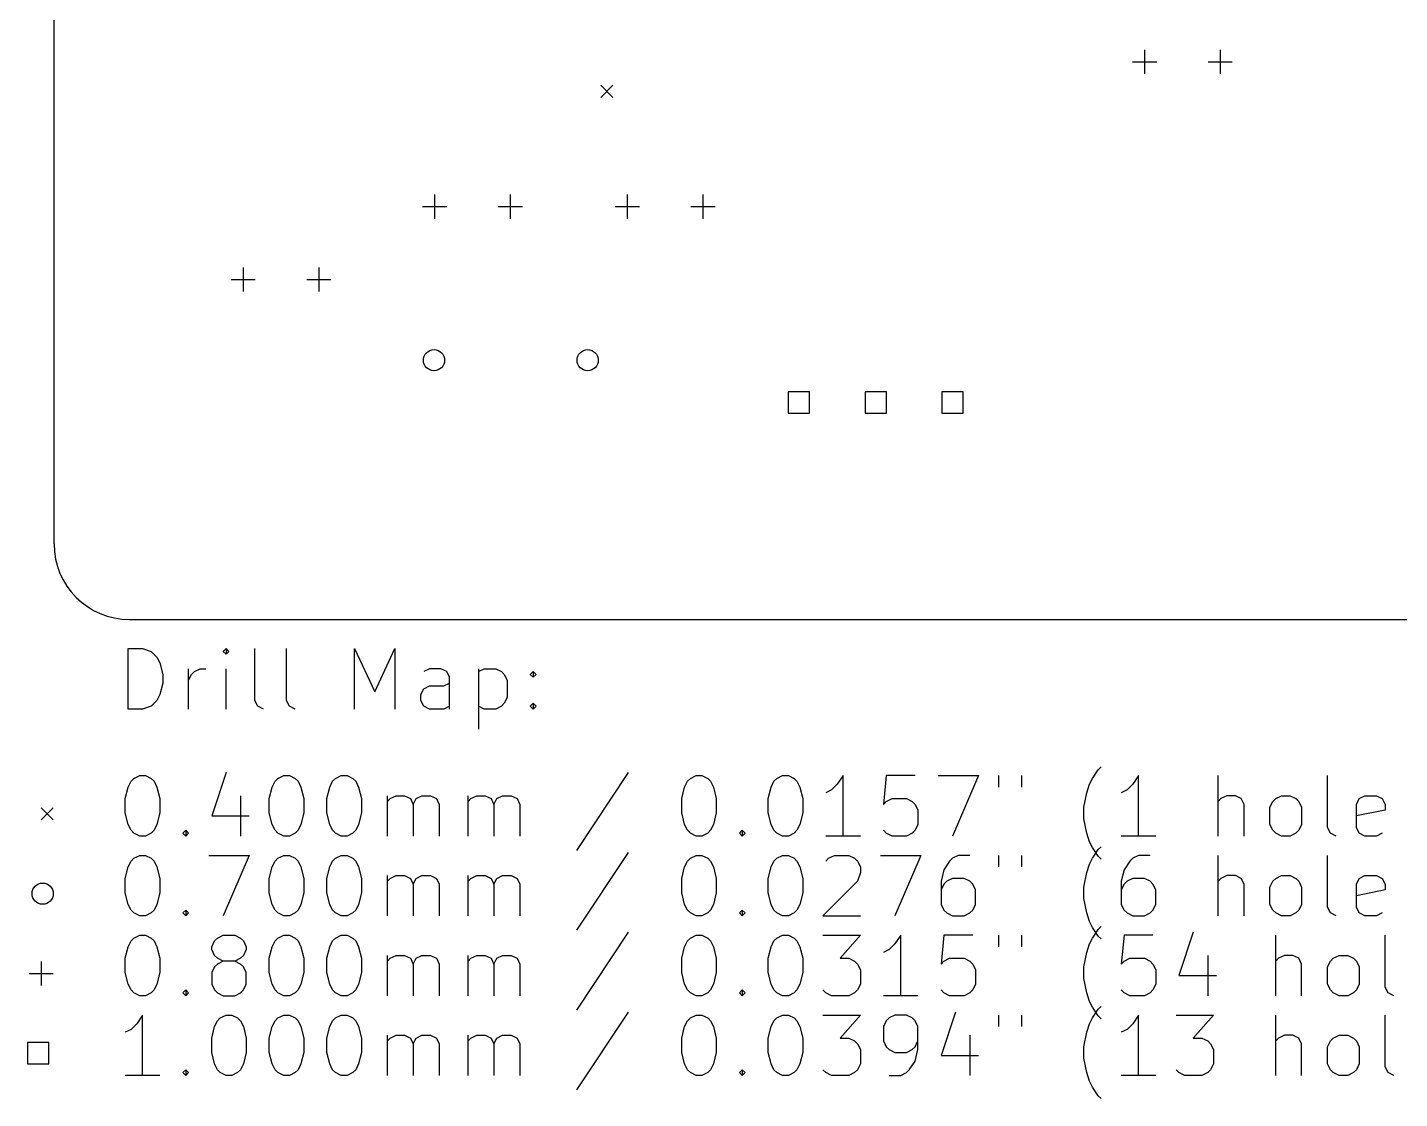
# Model space of a CAD drawing. Extents: x 3.2 to 6.79, y -7.59 to -4.8.
# Drawn here: x 3.196 to 4.982, y -7.586 to -6.192 of the extents above; entities that cross this region are included whole.
import ezdxf

# ---------------------------------------------------------------- set-up
doc = ezdxf.new("R2010")
doc.units = 0
doc.header["$MEASUREMENT"] = 0
doc.layers.add('BLACK', color=7, linetype='CONTINUOUS')

msp = doc.modelspace()

# ---------------------------------------------------------------- linework, layer by layer
at = {"layer": 'BLACK', "linetype": 'CONTINUOUS'}
for p, q in [((3.23031, -6.86417), (3.23031, -4.89567)), ((4.65, -6.22087), (4.65, -6.25236)), ((4.74843, -6.22087), (4.74843, -6.25236)), ((4.63425, -6.23661), (4.66575, -6.23661)), ((4.73268, -6.23661), (4.76417, -6.23661)), ((3.94213, -6.26713), (3.95787, -6.28287)), ((3.95787, -6.26713), (3.94213, -6.28287)), ((3.72579, -6.40925), (3.72579, -6.44075)), ((3.82421, -6.40925), (3.82421, -6.44075)), ((3.97657, -6.40925), (3.97657, -6.44075)), ((4.075, -6.40925), (4.075, -6.44075)), ((3.71004, -6.425), (3.74154, -6.425)), ((3.80846, -6.425), (3.83996, -6.425)), ((3.96083, -6.425), (3.99232, -6.425)), ((4.05925, -6.425), (4.09075, -6.425)), ((3.47657, -6.50425), (3.47657, -6.53575)), ((3.575, -6.50425), (3.575, -6.53575)), ((3.46083, -6.52), (3.49232, -6.52)), ((3.55925, -6.52), (3.59075, -6.52)), ((4.21392, -6.66608), (4.18608, -6.66608)), ((4.18608, -6.66608), (4.18608, -6.69392)), ((4.21392, -6.69392), (4.21392, -6.66608)), ((4.31392, -6.66608), (4.28608, -6.66608)), ((4.28608, -6.66608), (4.28608, -6.69392)), ((4.31392, -6.69392), (4.31392, -6.66608)), ((4.41392, -6.66608), (4.38608, -6.66608)), ((4.38608, -6.66608), (4.38608, -6.69392)), ((4.41392, -6.69392), (4.41392, -6.66608)), ((4.18608, -6.69392), (4.21392, -6.69392)), ((4.28608, -6.69392), (4.31392, -6.69392)), ((4.38608, -6.69392), (4.41392, -6.69392)), ((3.32874, -6.9626), (6.69291, -6.9626)), ((3.32682, -7.07912), (3.32682, -7.00038)), ((3.32682, -7.00038), (3.34557, -7.00038)), ((3.34557, -7.00038), (3.35681, -7.00413)), ((3.4543, -7.00038), (3.45055, -7.00413)), ((3.45805, -7.00413), (3.4543, -7.00038)), ((3.4543, -7.00038), (3.4543, -7.00788)), ((3.4918, -7.06788), (3.4918, -7.00038)), ((3.53304, -7.06788), (3.53304, -7.00038)), ((3.62153, -7.07912), (3.62153, -7.00038)), ((3.62153, -7.00038), (3.64778, -7.05663)), ((3.64778, -7.05663), (3.67403, -7.00038)), ((3.67403, -7.00038), (3.67403, -7.07912)), ((3.35681, -7.00413), (3.36431, -7.01163)), ((3.36431, -7.01163), (3.36806, -7.01913)), ((3.36806, -7.01913), (3.37181, -7.03413)), ((3.45055, -7.00413), (3.4543, -7.00788)), ((3.4543, -7.00788), (3.45805, -7.00413)), ((3.37181, -7.03413), (3.37181, -7.04538)), ((3.40556, -7.07912), (3.40556, -7.02663)), ((3.40556, -7.04163), (3.40931, -7.03413)), ((3.40931, -7.03413), (3.41306, -7.03038)), ((3.41306, -7.03038), (3.42056, -7.02663)), ((3.42056, -7.02663), (3.42806, -7.02663)), ((3.4543, -7.07912), (3.4543, -7.02663)), ((3.71902, -7.02663), (3.71152, -7.03038)), ((3.73402, -7.02663), (3.71902, -7.02663)), ((3.74152, -7.03038), (3.73402, -7.02663)), ((3.74527, -7.03788), (3.74152, -7.03038)), ((3.78276, -7.02663), (3.78276, -7.10537)), ((3.78276, -7.03038), (3.79026, -7.02663)), ((3.79026, -7.02663), (3.80526, -7.02663)), ((3.80526, -7.02663), (3.81276, -7.03038)), ((3.81276, -7.03038), (3.81651, -7.03413)), ((3.81651, -7.03413), (3.82026, -7.04163)), ((3.85025, -7.03413), (3.854, -7.03038)), ((3.854, -7.03788), (3.85025, -7.03413)), ((3.854, -7.03038), (3.85775, -7.03413)), ((3.854, -7.03038), (3.854, -7.03788)), ((3.85775, -7.03413), (3.854, -7.03788)), ((3.37181, -7.04538), (3.36806, -7.06038)), ((3.70777, -7.06038), (3.71152, -7.05288)), ((3.71152, -7.05288), (3.71902, -7.04913)), ((3.71902, -7.04913), (3.73777, -7.04913)), ((3.73777, -7.04913), (3.74527, -7.04538)), ((3.74527, -7.07912), (3.74527, -7.03788)), ((3.82026, -7.04163), (3.82026, -7.06413)), ((3.36431, -7.06788), (3.35681, -7.07537)), ((3.36806, -7.06038), (3.36431, -7.06788)), ((3.49555, -7.07537), (3.4918, -7.06788)), ((3.53679, -7.07537), (3.53304, -7.06788)), ((3.70777, -7.06788), (3.70777, -7.06038)), ((3.71152, -7.07537), (3.70777, -7.06788)), ((3.81651, -7.07163), (3.81276, -7.07537)), ((3.82026, -7.06413), (3.81651, -7.07163)), ((3.85025, -7.07537), (3.854, -7.07163)), ((3.854, -7.07163), (3.85775, -7.07537)), ((3.854, -7.07163), (3.854, -7.07912)), ((3.34557, -7.07912), (3.32682, -7.07912)), ((3.35681, -7.07537), (3.34557, -7.07912)), ((3.50305, -7.07912), (3.49555, -7.07537)), ((3.54429, -7.07912), (3.53679, -7.07537)), ((3.71902, -7.07912), (3.71152, -7.07537)), ((3.73777, -7.07912), (3.71902, -7.07912)), ((3.74527, -7.07537), (3.73777, -7.07912)), ((3.79026, -7.07912), (3.78276, -7.07537)), ((3.80526, -7.07912), (3.79026, -7.07912)), ((3.81276, -7.07537), (3.80526, -7.07912)), ((3.854, -7.07912), (3.85025, -7.07537)), ((3.85775, -7.07537), (3.854, -7.07912)), ((3.4543, -7.16199), (3.43555, -7.21823)), ((3.97774, -7.16199), (3.91025, -7.26323)), ((4.58216, -7.16949), (4.58966, -7.15824)), ((4.58966, -7.15824), (4.59341, -7.15449)), ((3.32682, -7.18074), (3.33057, -7.17324)), ((3.33057, -7.17324), (3.33432, -7.16949)), ((3.33432, -7.16949), (3.34182, -7.16574)), ((3.34182, -7.16574), (3.34932, -7.16574)), ((3.34932, -7.16574), (3.35681, -7.16949)), ((3.35681, -7.16949), (3.36056, -7.17324)), ((3.36056, -7.17324), (3.36431, -7.18074)), ((3.5143, -7.18074), (3.51804, -7.17324)), ((3.51804, -7.17324), (3.52179, -7.16949)), ((3.52179, -7.16949), (3.52929, -7.16574)), ((3.52929, -7.16574), (3.53679, -7.16574)), ((3.53679, -7.16574), (3.54429, -7.16949)), ((3.54429, -7.16949), (3.54804, -7.17324)), ((3.54804, -7.17324), (3.55179, -7.18074)), ((3.58929, -7.18074), (3.59304, -7.17324)), ((3.59304, -7.17324), (3.59678, -7.16949)), ((3.59678, -7.16949), (3.60428, -7.16574)), ((3.60428, -7.16574), (3.61178, -7.16574)), ((3.61178, -7.16574), (3.61928, -7.16949)), ((3.61928, -7.16949), (3.62303, -7.17324)), ((3.62303, -7.17324), (3.62678, -7.18074)), ((4.05123, -7.18074), (4.05498, -7.17324)), ((4.05498, -7.17324), (4.05873, -7.16949)), ((4.05873, -7.16949), (4.06623, -7.16574)), ((4.06623, -7.16574), (4.07373, -7.16574)), ((4.07373, -7.16574), (4.08122, -7.16949)), ((4.08122, -7.16949), (4.08497, -7.17324)), ((4.08497, -7.17324), (4.08872, -7.18074)), ((4.16371, -7.18074), (4.16746, -7.17324)), ((4.16746, -7.17324), (4.17121, -7.16949)), ((4.17121, -7.16949), (4.17871, -7.16574)), ((4.17871, -7.16574), (4.18621, -7.16574)), ((4.18621, -7.16574), (4.19371, -7.16949)), ((4.19371, -7.16949), (4.19746, -7.17324)), ((4.19746, -7.17324), (4.20121, -7.18074)), ((4.24995, -7.17699), (4.24245, -7.18449)), ((4.25745, -7.16574), (4.24995, -7.17699)), ((4.25745, -7.24448), (4.25745, -7.16574)), ((4.3137, -7.16574), (4.30995, -7.20323)), ((4.35119, -7.16574), (4.3137, -7.16574)), ((4.38119, -7.16574), (4.43368, -7.16574)), ((4.43368, -7.16574), (4.39993, -7.24448)), ((4.45993, -7.16574), (4.45993, -7.18074)), ((4.48992, -7.16574), (4.48992, -7.18074)), ((4.57466, -7.18824), (4.57841, -7.17699)), ((4.57841, -7.17699), (4.58216, -7.16949)), ((4.63466, -7.17699), (4.62716, -7.18449)), ((4.64215, -7.16574), (4.63466, -7.17699)), ((4.64215, -7.24448), (4.64215, -7.16574)), ((4.74564, -7.24448), (4.74564, -7.16574)), ((4.88812, -7.23323), (4.88812, -7.16574)), ((3.32307, -7.19573), (3.32682, -7.18074)), ((3.32307, -7.21448), (3.32307, -7.19573)), ((3.36431, -7.18074), (3.36806, -7.19573)), ((3.36806, -7.19573), (3.36806, -7.21448)), ((3.47305, -7.19199), (3.47305, -7.24448)), ((3.51055, -7.19573), (3.5143, -7.18074)), ((3.51055, -7.21448), (3.51055, -7.19573)), ((3.55179, -7.18074), (3.55554, -7.19573)), ((3.55554, -7.19573), (3.55554, -7.21448)), ((3.58554, -7.19573), (3.58929, -7.18074)), ((3.58554, -7.21448), (3.58554, -7.19573)), ((3.62678, -7.18074), (3.63053, -7.19573)), ((3.63053, -7.19573), (3.63053, -7.21448)), ((3.66428, -7.24448), (3.66428, -7.19199)), ((3.66428, -7.19948), (3.66803, -7.19573)), ((3.66803, -7.19573), (3.67552, -7.19199)), ((3.67552, -7.19199), (3.68677, -7.19199)), ((3.68677, -7.19199), (3.69427, -7.19573)), ((3.69427, -7.19573), (3.69802, -7.20323)), ((3.69802, -7.20323), (3.70177, -7.19573)), ((3.70177, -7.19573), (3.70927, -7.19199)), ((3.70927, -7.19199), (3.72052, -7.19199)), ((3.72052, -7.19199), (3.72802, -7.19573)), ((3.72802, -7.19573), (3.73177, -7.20323)), ((3.76926, -7.24448), (3.76926, -7.19199)), ((3.76926, -7.19948), (3.77301, -7.19573)), ((3.77301, -7.19573), (3.78051, -7.19199)), ((3.78051, -7.19199), (3.79176, -7.19199)), ((3.79176, -7.19199), (3.79926, -7.19573)), ((3.79926, -7.19573), (3.80301, -7.20323)), ((3.80301, -7.20323), (3.80676, -7.19573)), ((3.80676, -7.19573), (3.81426, -7.19199)), ((3.81426, -7.19199), (3.82551, -7.19199)), ((3.82551, -7.19199), (3.83301, -7.19573)), ((3.83301, -7.19573), (3.83675, -7.20323)), ((4.04748, -7.19573), (4.05123, -7.18074)), ((4.04748, -7.21448), (4.04748, -7.19573)), ((4.08872, -7.18074), (4.09247, -7.19573)), ((4.09247, -7.19573), (4.09247, -7.21448)), ((4.15996, -7.19573), (4.16371, -7.18074)), ((4.15996, -7.21448), (4.15996, -7.19573)), ((4.20121, -7.18074), (4.20496, -7.19573)), ((4.20496, -7.19573), (4.20496, -7.21448)), ((4.24245, -7.18449), (4.23496, -7.18824)), ((4.3137, -7.19948), (4.32119, -7.19573)), ((4.32119, -7.19573), (4.33994, -7.19573)), ((4.33994, -7.19573), (4.34744, -7.19948)), ((4.57091, -7.20698), (4.57466, -7.18824)), ((4.62716, -7.18449), (4.61966, -7.18824)), ((4.74939, -7.19573), (4.74564, -7.19948)), ((4.75689, -7.19199), (4.74939, -7.19573)), ((4.76814, -7.19199), (4.75689, -7.19199)), ((4.77564, -7.19573), (4.76814, -7.19199)), ((4.77939, -7.20323), (4.77564, -7.19573)), ((4.81688, -7.19948), (4.82063, -7.19573)), ((4.82063, -7.19573), (4.82813, -7.19199)), ((4.82813, -7.19199), (4.83938, -7.19199)), ((4.83938, -7.19199), (4.84688, -7.19573)), ((4.84688, -7.19573), (4.85063, -7.19948)), ((4.92562, -7.20323), (4.92937, -7.19573)), ((4.92937, -7.19573), (4.93687, -7.19199)), ((4.93687, -7.19199), (4.95187, -7.19199)), ((4.95187, -7.19199), (4.95936, -7.19573)), ((4.95936, -7.19573), (4.96311, -7.20323)), ((3.21358, -7.20768), (3.22933, -7.22343)), ((3.22933, -7.20768), (3.21358, -7.22343)), ((3.32682, -7.22948), (3.32307, -7.21448)), ((3.36806, -7.21448), (3.36431, -7.22948)), ((3.5143, -7.22948), (3.51055, -7.21448)), ((3.55554, -7.21448), (3.55179, -7.22948)), ((3.58929, -7.22948), (3.58554, -7.21448)), ((3.63053, -7.21448), (3.62678, -7.22948)), ((3.69802, -7.20323), (3.69802, -7.24448)), ((3.73177, -7.20323), (3.73177, -7.24448)), ((3.80301, -7.20323), (3.80301, -7.24448)), ((3.83675, -7.20323), (3.83675, -7.24448)), ((4.05123, -7.22948), (4.04748, -7.21448)), ((4.09247, -7.21448), (4.08872, -7.22948)), ((4.16371, -7.22948), (4.15996, -7.21448)), ((4.20496, -7.21448), (4.20121, -7.22948)), ((4.30995, -7.20323), (4.3137, -7.19948)), ((4.34744, -7.19948), (4.35119, -7.20323)), ((4.35119, -7.20323), (4.35494, -7.21073)), ((4.35494, -7.21073), (4.35494, -7.22948)), ((4.57091, -7.22198), (4.57091, -7.20698)), ((4.77939, -7.24448), (4.77939, -7.20323)), ((4.81313, -7.20698), (4.81688, -7.19948)), ((4.81313, -7.22948), (4.81313, -7.20698)), ((4.85063, -7.19948), (4.85438, -7.20698)), ((4.85438, -7.20698), (4.85438, -7.22948)), ((4.92562, -7.23323), (4.92562, -7.20323)), ((4.96311, -7.21073), (4.92562, -7.21823)), ((4.96311, -7.20323), (4.96311, -7.21073)), ((3.33057, -7.23698), (3.32682, -7.22948)), ((3.36431, -7.22948), (3.36056, -7.23698)), ((3.43555, -7.21823), (3.4843, -7.21823)), ((3.51804, -7.23698), (3.5143, -7.22948)), ((3.55179, -7.22948), (3.54804, -7.23698)), ((3.59304, -7.23698), (3.58929, -7.22948)), ((3.62678, -7.22948), (3.62303, -7.23698)), ((4.05498, -7.23698), (4.05123, -7.22948)), ((4.08872, -7.22948), (4.08497, -7.23698)), ((4.16746, -7.23698), (4.16371, -7.22948)), ((4.20121, -7.22948), (4.19746, -7.23698)), ((4.35494, -7.22948), (4.35119, -7.23698)), ((4.57466, -7.24073), (4.57091, -7.22198)), ((4.81688, -7.23698), (4.81313, -7.22948)), ((4.85438, -7.22948), (4.85063, -7.23698)), ((4.89187, -7.24073), (4.88812, -7.23323)), ((4.92937, -7.24073), (4.92562, -7.23323)), ((3.33432, -7.24073), (3.33057, -7.23698)), ((3.34182, -7.24448), (3.33432, -7.24073)), ((3.34932, -7.24448), (3.34182, -7.24448)), ((3.35681, -7.24073), (3.34932, -7.24448)), ((3.36056, -7.23698), (3.35681, -7.24073)), ((3.39806, -7.24073), (3.40181, -7.23698)), ((3.40181, -7.24448), (3.39806, -7.24073)), ((3.40181, -7.23698), (3.40556, -7.24073)), ((3.40181, -7.23698), (3.40181, -7.24448)), ((3.40556, -7.24073), (3.40181, -7.24448)), ((3.52179, -7.24073), (3.51804, -7.23698)), ((3.52929, -7.24448), (3.52179, -7.24073)), ((3.53679, -7.24448), (3.52929, -7.24448)), ((3.54429, -7.24073), (3.53679, -7.24448)), ((3.54804, -7.23698), (3.54429, -7.24073)), ((3.59678, -7.24073), (3.59304, -7.23698)), ((3.60428, -7.24448), (3.59678, -7.24073)), ((3.61178, -7.24448), (3.60428, -7.24448)), ((3.61928, -7.24073), (3.61178, -7.24448)), ((3.62303, -7.23698), (3.61928, -7.24073)), ((4.05873, -7.24073), (4.05498, -7.23698)), ((4.06623, -7.24448), (4.05873, -7.24073)), ((4.07373, -7.24448), (4.06623, -7.24448)), ((4.08122, -7.24073), (4.07373, -7.24448)), ((4.08497, -7.23698), (4.08122, -7.24073)), ((4.12247, -7.24073), (4.12622, -7.23698)), ((4.12622, -7.24448), (4.12247, -7.24073)), ((4.12622, -7.23698), (4.12997, -7.24073)), ((4.12622, -7.23698), (4.12622, -7.24448)), ((4.12997, -7.24073), (4.12622, -7.24448)), ((4.17121, -7.24073), (4.16746, -7.23698)), ((4.17871, -7.24448), (4.17121, -7.24073)), ((4.18621, -7.24448), (4.17871, -7.24448)), ((4.19371, -7.24073), (4.18621, -7.24448)), ((4.19746, -7.23698), (4.19371, -7.24073)), ((4.27995, -7.24448), (4.23496, -7.24448)), ((4.3137, -7.24073), (4.30995, -7.23698)), ((4.32119, -7.24448), (4.3137, -7.24073)), ((4.33994, -7.24448), (4.32119, -7.24448)), ((4.34744, -7.24073), (4.33994, -7.24448)), ((4.35119, -7.23698), (4.34744, -7.24073)), ((4.57841, -7.25198), (4.57466, -7.24073)), ((4.66465, -7.24448), (4.61966, -7.24448)), ((4.82063, -7.24073), (4.81688, -7.23698)), ((4.82813, -7.24448), (4.82063, -7.24073)), ((4.83938, -7.24448), (4.82813, -7.24448)), ((4.84688, -7.24073), (4.83938, -7.24448)), ((4.85063, -7.23698), (4.84688, -7.24073)), ((4.89937, -7.24448), (4.89187, -7.24073)), ((4.93687, -7.24448), (4.92937, -7.24073)), ((4.95187, -7.24448), (4.93687, -7.24448)), ((4.95936, -7.24073), (4.95187, -7.24448)), ((3.97774, -7.26593), (3.91025, -7.36716)), ((4.58216, -7.25948), (4.57841, -7.25198)), ((4.58966, -7.27073), (4.58216, -7.25948)), ((4.58216, -7.27343), (4.58966, -7.26218)), ((4.58966, -7.26218), (4.59341, -7.25843)), ((3.32307, -7.29967), (3.32682, -7.28467)), ((3.32682, -7.28467), (3.33057, -7.27717)), ((3.33057, -7.27717), (3.33432, -7.27343)), ((3.33432, -7.27343), (3.34182, -7.26968)), ((3.34182, -7.26968), (3.34932, -7.26968)), ((3.34932, -7.26968), (3.35681, -7.27343)), ((3.35681, -7.27343), (3.36056, -7.27717)), ((3.36056, -7.27717), (3.36431, -7.28467)), ((3.36431, -7.28467), (3.36806, -7.29967)), ((3.43181, -7.26968), (3.4843, -7.26968)), ((3.4843, -7.26968), (3.45055, -7.34842)), ((3.51055, -7.29967), (3.5143, -7.28467)), ((3.5143, -7.28467), (3.51804, -7.27717)), ((3.51804, -7.27717), (3.52179, -7.27343)), ((3.52179, -7.27343), (3.52929, -7.26968)), ((3.52929, -7.26968), (3.53679, -7.26968)), ((3.53679, -7.26968), (3.54429, -7.27343)), ((3.54429, -7.27343), (3.54804, -7.27717)), ((3.54804, -7.27717), (3.55179, -7.28467)), ((3.55179, -7.28467), (3.55554, -7.29967)), ((3.58554, -7.29967), (3.58929, -7.28467)), ((3.58929, -7.28467), (3.59304, -7.27717)), ((3.59304, -7.27717), (3.59678, -7.27343)), ((3.59678, -7.27343), (3.60428, -7.26968)), ((3.60428, -7.26968), (3.61178, -7.26968)), ((3.61178, -7.26968), (3.61928, -7.27343)), ((3.61928, -7.27343), (3.62303, -7.27717)), ((3.62303, -7.27717), (3.62678, -7.28467)), ((3.62678, -7.28467), (3.63053, -7.29967)), ((4.04748, -7.29967), (4.05123, -7.28467)), ((4.05123, -7.28467), (4.05498, -7.27717)), ((4.05498, -7.27717), (4.05873, -7.27343)), ((4.05873, -7.27343), (4.06623, -7.26968)), ((4.06623, -7.26968), (4.07373, -7.26968)), ((4.07373, -7.26968), (4.08122, -7.27343)), ((4.08122, -7.27343), (4.08497, -7.27717)), ((4.08497, -7.27717), (4.08872, -7.28467)), ((4.08872, -7.28467), (4.09247, -7.29967)), ((4.15996, -7.29967), (4.16371, -7.28467)), ((4.16371, -7.28467), (4.16746, -7.27717)), ((4.16746, -7.27717), (4.17121, -7.27343)), ((4.17121, -7.27343), (4.17871, -7.26968)), ((4.17871, -7.26968), (4.18621, -7.26968)), ((4.18621, -7.26968), (4.19371, -7.27343)), ((4.19371, -7.27343), (4.19746, -7.27717)), ((4.19746, -7.27717), (4.20121, -7.28467)), ((4.20121, -7.28467), (4.20496, -7.29967)), ((4.23496, -7.27717), (4.2387, -7.27343)), ((4.2387, -7.27343), (4.2462, -7.26968)), ((4.2462, -7.26968), (4.26495, -7.26968)), ((4.26495, -7.26968), (4.27245, -7.27343)), ((4.27245, -7.27343), (4.2762, -7.27717)), ((4.2762, -7.27717), (4.27995, -7.28467)), ((4.27995, -7.28467), (4.27995, -7.29217)), ((4.3062, -7.26968), (4.35869, -7.26968)), ((4.35869, -7.26968), (4.32494, -7.34842)), ((4.39618, -7.27717), (4.38869, -7.28842)), ((4.39993, -7.27343), (4.39618, -7.27717)), ((4.40743, -7.26968), (4.39993, -7.27343)), ((4.42243, -7.26968), (4.40743, -7.26968)), ((4.45993, -7.26968), (4.45993, -7.28467)), ((4.48992, -7.26968), (4.48992, -7.28467)), ((4.57466, -7.29217), (4.57841, -7.28092)), ((4.57841, -7.28092), (4.58216, -7.27343)), ((4.59341, -7.27448), (4.58966, -7.27073)), ((4.63091, -7.27717), (4.62341, -7.28842)), ((4.63466, -7.27343), (4.63091, -7.27717)), ((4.64215, -7.26968), (4.63466, -7.27343)), ((4.65715, -7.26968), (4.64215, -7.26968)), ((4.74564, -7.34842), (4.74564, -7.26968)), ((4.88812, -7.33717), (4.88812, -7.26968)), ((3.32307, -7.31842), (3.32307, -7.29967)), ((3.36806, -7.29967), (3.36806, -7.31842)), ((3.51055, -7.31842), (3.51055, -7.29967)), ((3.55554, -7.29967), (3.55554, -7.31842)), ((3.58554, -7.31842), (3.58554, -7.29967)), ((3.63053, -7.29967), (3.63053, -7.31842)), ((3.66428, -7.34842), (3.66428, -7.29592)), ((3.66428, -7.30342), (3.66803, -7.29967)), ((3.66803, -7.29967), (3.67552, -7.29592)), ((3.67552, -7.29592), (3.68677, -7.29592)), ((3.68677, -7.29592), (3.69427, -7.29967)), ((3.69427, -7.29967), (3.69802, -7.30717)), ((3.69802, -7.30717), (3.70177, -7.29967)), ((3.70177, -7.29967), (3.70927, -7.29592)), ((3.70927, -7.29592), (3.72052, -7.29592)), ((3.72052, -7.29592), (3.72802, -7.29967)), ((3.72802, -7.29967), (3.73177, -7.30717)), ((3.76926, -7.34842), (3.76926, -7.29592)), ((3.76926, -7.30342), (3.77301, -7.29967)), ((3.77301, -7.29967), (3.78051, -7.29592)), ((3.78051, -7.29592), (3.79176, -7.29592)), ((3.79176, -7.29592), (3.79926, -7.29967)), ((3.79926, -7.29967), (3.80301, -7.30717)), ((3.80301, -7.30717), (3.80676, -7.29967)), ((3.80676, -7.29967), (3.81426, -7.29592)), ((3.81426, -7.29592), (3.82551, -7.29592)), ((3.82551, -7.29592), (3.83301, -7.29967)), ((3.83301, -7.29967), (3.83675, -7.30717)), ((4.04748, -7.31842), (4.04748, -7.29967)), ((4.09247, -7.29967), (4.09247, -7.31842)), ((4.15996, -7.31842), (4.15996, -7.29967)), ((4.20496, -7.29967), (4.20496, -7.31842)), ((4.2762, -7.30342), (4.23121, -7.34842)), ((4.27995, -7.29217), (4.2762, -7.30342)), ((4.38869, -7.28842), (4.38494, -7.30342)), ((4.38494, -7.30342), (4.38494, -7.33342)), ((4.39244, -7.30342), (4.38869, -7.30717)), ((4.39993, -7.29967), (4.39244, -7.30342)), ((4.41493, -7.29967), (4.39993, -7.29967)), ((4.42243, -7.30342), (4.41493, -7.29967)), ((4.42618, -7.30717), (4.42243, -7.30342)), ((4.57091, -7.31092), (4.57466, -7.29217)), ((4.62341, -7.28842), (4.61966, -7.30342)), ((4.61966, -7.30342), (4.61966, -7.33342)), ((4.62716, -7.30342), (4.62341, -7.30717)), ((4.63466, -7.29967), (4.62716, -7.30342)), ((4.64965, -7.29967), (4.63466, -7.29967)), ((4.65715, -7.30342), (4.64965, -7.29967)), ((4.6609, -7.30717), (4.65715, -7.30342)), ((4.74939, -7.29967), (4.74564, -7.30342)), ((4.75689, -7.29592), (4.74939, -7.29967)), ((4.76814, -7.29592), (4.75689, -7.29592)), ((4.77564, -7.29967), (4.76814, -7.29592)), ((4.77939, -7.30717), (4.77564, -7.29967)), ((4.81313, -7.31092), (4.81688, -7.30342)), ((4.81688, -7.30342), (4.82063, -7.29967)), ((4.82063, -7.29967), (4.82813, -7.29592)), ((4.82813, -7.29592), (4.83938, -7.29592)), ((4.83938, -7.29592), (4.84688, -7.29967)), ((4.84688, -7.29967), (4.85063, -7.30342)), ((4.85063, -7.30342), (4.85438, -7.31092)), ((4.92562, -7.30717), (4.92937, -7.29967)), ((4.92937, -7.29967), (4.93687, -7.29592)), ((4.93687, -7.29592), (4.95187, -7.29592)), ((4.95187, -7.29592), (4.95936, -7.29967)), ((4.95936, -7.29967), (4.96311, -7.30717)), ((3.32682, -7.33342), (3.32307, -7.31842)), ((3.36806, -7.31842), (3.36431, -7.33342)), ((3.5143, -7.33342), (3.51055, -7.31842)), ((3.55554, -7.31842), (3.55179, -7.33342)), ((3.58929, -7.33342), (3.58554, -7.31842)), ((3.63053, -7.31842), (3.62678, -7.33342)), ((3.69802, -7.30717), (3.69802, -7.34842)), ((3.73177, -7.30717), (3.73177, -7.34842)), ((3.80301, -7.30717), (3.80301, -7.34842)), ((3.83675, -7.30717), (3.83675, -7.34842)), ((4.05123, -7.33342), (4.04748, -7.31842)), ((4.09247, -7.31842), (4.08872, -7.33342)), ((4.16371, -7.33342), (4.15996, -7.31842)), ((4.20496, -7.31842), (4.20121, -7.33342)), ((4.38869, -7.30717), (4.38494, -7.31467)), ((4.42993, -7.31467), (4.42618, -7.30717)), ((4.42993, -7.33342), (4.42993, -7.31467)), ((4.57091, -7.32592), (4.57091, -7.31092)), ((4.62341, -7.30717), (4.61966, -7.31467)), ((4.66465, -7.31467), (4.6609, -7.30717)), ((4.66465, -7.33342), (4.66465, -7.31467)), ((4.77939, -7.34842), (4.77939, -7.30717)), ((4.81313, -7.33342), (4.81313, -7.31092)), ((4.85438, -7.31092), (4.85438, -7.33342)), ((4.92562, -7.33717), (4.92562, -7.30717)), ((4.96311, -7.31467), (4.92562, -7.32217)), ((4.96311, -7.30717), (4.96311, -7.31467)), ((3.33057, -7.34092), (3.32682, -7.33342)), ((3.33432, -7.34467), (3.33057, -7.34092)), ((3.36056, -7.34092), (3.35681, -7.34467)), ((3.36431, -7.33342), (3.36056, -7.34092)), ((3.39806, -7.34467), (3.40181, -7.34092)), ((3.40181, -7.34092), (3.40556, -7.34467)), ((3.40181, -7.34092), (3.40181, -7.34842)), ((3.51804, -7.34092), (3.5143, -7.33342)), ((3.52179, -7.34467), (3.51804, -7.34092)), ((3.54804, -7.34092), (3.54429, -7.34467)), ((3.55179, -7.33342), (3.54804, -7.34092)), ((3.59304, -7.34092), (3.58929, -7.33342)), ((3.59678, -7.34467), (3.59304, -7.34092)), ((3.62303, -7.34092), (3.61928, -7.34467)), ((3.62678, -7.33342), (3.62303, -7.34092)), ((4.05498, -7.34092), (4.05123, -7.33342)), ((4.05873, -7.34467), (4.05498, -7.34092)), ((4.08497, -7.34092), (4.08122, -7.34467)), ((4.08872, -7.33342), (4.08497, -7.34092)), ((4.12247, -7.34467), (4.12622, -7.34092)), ((4.12622, -7.34092), (4.12997, -7.34467)), ((4.12622, -7.34092), (4.12622, -7.34842)), ((4.16746, -7.34092), (4.16371, -7.33342)), ((4.17121, -7.34467), (4.16746, -7.34092)), ((4.19746, -7.34092), (4.19371, -7.34467)), ((4.20121, -7.33342), (4.19746, -7.34092)), ((4.38494, -7.33342), (4.38869, -7.34092)), ((4.38869, -7.34092), (4.39244, -7.34467)), ((4.42243, -7.34467), (4.42618, -7.34092)), ((4.42618, -7.34092), (4.42993, -7.33342)), ((4.57466, -7.34467), (4.57091, -7.32592)), ((4.61966, -7.33342), (4.62341, -7.34092)), ((4.62341, -7.34092), (4.62716, -7.34467)), ((4.65715, -7.34467), (4.6609, -7.34092)), ((4.6609, -7.34092), (4.66465, -7.33342)), ((4.81688, -7.34092), (4.81313, -7.33342)), ((4.82063, -7.34467), (4.81688, -7.34092)), ((4.85063, -7.34092), (4.84688, -7.34467)), ((4.85438, -7.33342), (4.85063, -7.34092)), ((4.89187, -7.34467), (4.88812, -7.33717)), ((4.92937, -7.34467), (4.92562, -7.33717)), ((3.34182, -7.34842), (3.33432, -7.34467)), ((3.34932, -7.34842), (3.34182, -7.34842)), ((3.35681, -7.34467), (3.34932, -7.34842)), ((3.40181, -7.34842), (3.39806, -7.34467)), ((3.40556, -7.34467), (3.40181, -7.34842)), ((3.52929, -7.34842), (3.52179, -7.34467)), ((3.53679, -7.34842), (3.52929, -7.34842)), ((3.54429, -7.34467), (3.53679, -7.34842)), ((3.60428, -7.34842), (3.59678, -7.34467)), ((3.61178, -7.34842), (3.60428, -7.34842)), ((3.61928, -7.34467), (3.61178, -7.34842)), ((4.06623, -7.34842), (4.05873, -7.34467)), ((4.07373, -7.34842), (4.06623, -7.34842)), ((4.08122, -7.34467), (4.07373, -7.34842)), ((4.12622, -7.34842), (4.12247, -7.34467)), ((4.12997, -7.34467), (4.12622, -7.34842)), ((4.17871, -7.34842), (4.17121, -7.34467)), ((4.18621, -7.34842), (4.17871, -7.34842)), ((4.19371, -7.34467), (4.18621, -7.34842)), ((4.23121, -7.34842), (4.27995, -7.34842)), ((4.39244, -7.34467), (4.39993, -7.34842)), ((4.39993, -7.34842), (4.41493, -7.34842)), ((4.41493, -7.34842), (4.42243, -7.34467)), ((4.57841, -7.35591), (4.57466, -7.34467)), ((4.58216, -7.36341), (4.57841, -7.35591)), ((4.62716, -7.34467), (4.63466, -7.34842)), ((4.63466, -7.34842), (4.64965, -7.34842)), ((4.64965, -7.34842), (4.65715, -7.34467)), ((4.82813, -7.34842), (4.82063, -7.34467)), ((4.83938, -7.34842), (4.82813, -7.34842)), ((4.84688, -7.34467), (4.83938, -7.34842)), ((4.89937, -7.34842), (4.89187, -7.34467)), ((4.93687, -7.34842), (4.92937, -7.34467)), ((4.95187, -7.34842), (4.93687, -7.34842)), ((4.95936, -7.34467), (4.95187, -7.34842)), ((3.33432, -7.37736), (3.34182, -7.37361)), ((3.34182, -7.37361), (3.34932, -7.37361)), ((3.34932, -7.37361), (3.35681, -7.37736)), ((3.44305, -7.37736), (3.45055, -7.37361)), ((3.45055, -7.37361), (3.46555, -7.37361)), ((3.46555, -7.37361), (3.47305, -7.37736)), ((3.52179, -7.37736), (3.52929, -7.37361)), ((3.52929, -7.37361), (3.53679, -7.37361)), ((3.53679, -7.37361), (3.54429, -7.37736)), ((3.59678, -7.37736), (3.60428, -7.37361)), ((3.60428, -7.37361), (3.61178, -7.37361)), ((3.61178, -7.37361), (3.61928, -7.37736)), ((3.97774, -7.36986), (3.91025, -7.4711)), ((4.05873, -7.37736), (4.06623, -7.37361)), ((4.06623, -7.37361), (4.07373, -7.37361)), ((4.07373, -7.37361), (4.08122, -7.37736)), ((4.17121, -7.37736), (4.17871, -7.37361)), ((4.17871, -7.37361), (4.18621, -7.37361)), ((4.18621, -7.37361), (4.19371, -7.37736)), ((4.23121, -7.37361), (4.27995, -7.37361)), ((4.27995, -7.37361), (4.2537, -7.40361)), ((4.33244, -7.37361), (4.32494, -7.38486)), ((4.33244, -7.45235), (4.33244, -7.37361)), ((4.38869, -7.37361), (4.38494, -7.41111)), ((4.42618, -7.37361), (4.38869, -7.37361)), ((4.45993, -7.37361), (4.45993, -7.38861)), ((4.48992, -7.37361), (4.48992, -7.38861)), ((4.58966, -7.37466), (4.58216, -7.36341)), ((4.58216, -7.37736), (4.58966, -7.36611)), ((4.58966, -7.36611), (4.59341, -7.36236)), ((4.59341, -7.37841), (4.58966, -7.37466)), ((4.62341, -7.37361), (4.61966, -7.41111)), ((4.6609, -7.37361), (4.62341, -7.37361)), ((4.7134, -7.36986), (4.69465, -7.42611)), ((4.82063, -7.45235), (4.82063, -7.37361)), ((4.96311, -7.4411), (4.96311, -7.37361)), ((3.32307, -7.40361), (3.32682, -7.38861)), ((3.32682, -7.38861), (3.33057, -7.38111)), ((3.33057, -7.38111), (3.33432, -7.37736)), ((3.35681, -7.37736), (3.36056, -7.38111)), ((3.36056, -7.38111), (3.36431, -7.38861)), ((3.36431, -7.38861), (3.36806, -7.40361)), ((3.43555, -7.38861), (3.4393, -7.38111)), ((3.43555, -7.39236), (3.43555, -7.38861)), ((3.4393, -7.39986), (3.43555, -7.39236)), ((3.4393, -7.38111), (3.44305, -7.37736)), ((3.47305, -7.37736), (3.4768, -7.38111)), ((3.4768, -7.38111), (3.48055, -7.38861)), ((3.48055, -7.39236), (3.4768, -7.39986)), ((3.48055, -7.38861), (3.48055, -7.39236)), ((3.51055, -7.40361), (3.5143, -7.38861)), ((3.5143, -7.38861), (3.51804, -7.38111)), ((3.51804, -7.38111), (3.52179, -7.37736)), ((3.54429, -7.37736), (3.54804, -7.38111)), ((3.54804, -7.38111), (3.55179, -7.38861)), ((3.55179, -7.38861), (3.55554, -7.40361)), ((3.58554, -7.40361), (3.58929, -7.38861)), ((3.58929, -7.38861), (3.59304, -7.38111)), ((3.59304, -7.38111), (3.59678, -7.37736)), ((3.61928, -7.37736), (3.62303, -7.38111)), ((3.62303, -7.38111), (3.62678, -7.38861)), ((3.62678, -7.38861), (3.63053, -7.40361)), ((4.04748, -7.40361), (4.05123, -7.38861)), ((4.05123, -7.38861), (4.05498, -7.38111)), ((4.05498, -7.38111), (4.05873, -7.37736)), ((4.08122, -7.37736), (4.08497, -7.38111)), ((4.08497, -7.38111), (4.08872, -7.38861)), ((4.08872, -7.38861), (4.09247, -7.40361)), ((4.15996, -7.40361), (4.16371, -7.38861)), ((4.16371, -7.38861), (4.16746, -7.38111)), ((4.16746, -7.38111), (4.17121, -7.37736)), ((4.19371, -7.37736), (4.19746, -7.38111)), ((4.19746, -7.38111), (4.20121, -7.38861)), ((4.20121, -7.38861), (4.20496, -7.40361)), ((4.31744, -7.39236), (4.30995, -7.39611)), ((4.32494, -7.38486), (4.31744, -7.39236)), ((4.57466, -7.39611), (4.57841, -7.38486)), ((4.57841, -7.38486), (4.58216, -7.37736)), ((3.21358, -7.40768), (3.21358, -7.43917)), ((3.32307, -7.42236), (3.32307, -7.40361)), ((3.36806, -7.40361), (3.36806, -7.42236)), ((3.44305, -7.40361), (3.4393, -7.39986)), ((3.44305, -7.41111), (3.4393, -7.41486)), ((3.45055, -7.40736), (3.44305, -7.40361)), ((3.45055, -7.40736), (3.44305, -7.41111)), ((3.46555, -7.40736), (3.45055, -7.40736)), ((3.47305, -7.40361), (3.46555, -7.40736)), ((3.47305, -7.41111), (3.46555, -7.40736)), ((3.4768, -7.39986), (3.47305, -7.40361)), ((3.4768, -7.41486), (3.47305, -7.41111)), ((3.51055, -7.42236), (3.51055, -7.40361)), ((3.55554, -7.40361), (3.55554, -7.42236)), ((3.58554, -7.42236), (3.58554, -7.40361)), ((3.63053, -7.40361), (3.63053, -7.42236)), ((3.66428, -7.45235), (3.66428, -7.39986)), ((3.66428, -7.40736), (3.66803, -7.40361)), ((3.66803, -7.40361), (3.67552, -7.39986)), ((3.67552, -7.39986), (3.68677, -7.39986)), ((3.68677, -7.39986), (3.69427, -7.40361)), ((3.69427, -7.40361), (3.69802, -7.41111)), ((3.69802, -7.41111), (3.70177, -7.40361)), ((3.69802, -7.41111), (3.69802, -7.45235)), ((3.70177, -7.40361), (3.70927, -7.39986)), ((3.70927, -7.39986), (3.72052, -7.39986)), ((3.72052, -7.39986), (3.72802, -7.40361)), ((3.72802, -7.40361), (3.73177, -7.41111)), ((3.73177, -7.41111), (3.73177, -7.45235)), ((3.76926, -7.45235), (3.76926, -7.39986)), ((3.76926, -7.40736), (3.77301, -7.40361)), ((3.77301, -7.40361), (3.78051, -7.39986)), ((3.78051, -7.39986), (3.79176, -7.39986)), ((3.79176, -7.39986), (3.79926, -7.40361)), ((3.79926, -7.40361), (3.80301, -7.41111)), ((3.80301, -7.41111), (3.80676, -7.40361)), ((3.80301, -7.41111), (3.80301, -7.45235)), ((3.80676, -7.40361), (3.81426, -7.39986)), ((3.81426, -7.39986), (3.82551, -7.39986)), ((3.82551, -7.39986), (3.83301, -7.40361)), ((3.83301, -7.40361), (3.83675, -7.41111)), ((3.83675, -7.41111), (3.83675, -7.45235)), ((4.04748, -7.42236), (4.04748, -7.40361)), ((4.09247, -7.40361), (4.09247, -7.42236)), ((4.15996, -7.42236), (4.15996, -7.40361)), ((4.20496, -7.40361), (4.20496, -7.42236)), ((4.2537, -7.40361), (4.26495, -7.40361)), ((4.26495, -7.40361), (4.27245, -7.40736)), ((4.27245, -7.40736), (4.2762, -7.41111)), ((4.2762, -7.41111), (4.27995, -7.41861)), ((4.38494, -7.41111), (4.38869, -7.40736)), ((4.38869, -7.40736), (4.39618, -7.40361)), ((4.39618, -7.40361), (4.41493, -7.40361)), ((4.41493, -7.40361), (4.42243, -7.40736)), ((4.42243, -7.40736), (4.42618, -7.41111)), ((4.42618, -7.41111), (4.42993, -7.41861)), ((4.57091, -7.41486), (4.57466, -7.39611)), ((4.61966, -7.41111), (4.62341, -7.40736)), ((4.62341, -7.40736), (4.63091, -7.40361)), ((4.63091, -7.40361), (4.64965, -7.40361)), ((4.64965, -7.40361), (4.65715, -7.40736)), ((4.65715, -7.40736), (4.6609, -7.41111)), ((4.6609, -7.41111), (4.66465, -7.41861)), ((4.73214, -7.39986), (4.73214, -7.45235)), ((4.82438, -7.40361), (4.82063, -7.40736)), ((4.83188, -7.39986), (4.82438, -7.40361)), ((4.84313, -7.39986), (4.83188, -7.39986)), ((4.85063, -7.40361), (4.84313, -7.39986)), ((4.85438, -7.41111), (4.85063, -7.40361)), ((4.85438, -7.45235), (4.85438, -7.41111)), ((4.88812, -7.41486), (4.89187, -7.40736)), ((4.89187, -7.40736), (4.89562, -7.40361)), ((4.89562, -7.40361), (4.90312, -7.39986)), ((4.90312, -7.39986), (4.91437, -7.39986)), ((4.91437, -7.39986), (4.92187, -7.40361)), ((4.92187, -7.40361), (4.92562, -7.40736)), ((4.92562, -7.40736), (4.92937, -7.41486)), ((3.19783, -7.42343), (3.22933, -7.42343)), ((3.32682, -7.43735), (3.32307, -7.42236)), ((3.36806, -7.42236), (3.36431, -7.43735)), ((3.4393, -7.41486), (3.43555, -7.42236)), ((3.43555, -7.42236), (3.43555, -7.43735)), ((3.48055, -7.42236), (3.4768, -7.41486)), ((3.48055, -7.43735), (3.48055, -7.42236)), ((3.5143, -7.43735), (3.51055, -7.42236)), ((3.55554, -7.42236), (3.55179, -7.43735)), ((3.58929, -7.43735), (3.58554, -7.42236)), ((3.63053, -7.42236), (3.62678, -7.43735)), ((4.05123, -7.43735), (4.04748, -7.42236)), ((4.09247, -7.42236), (4.08872, -7.43735)), ((4.16371, -7.43735), (4.15996, -7.42236)), ((4.20496, -7.42236), (4.20121, -7.43735)), ((4.27995, -7.41861), (4.27995, -7.43735)), ((4.42993, -7.41861), (4.42993, -7.43735)), ((4.57091, -7.42986), (4.57091, -7.41486)), ((4.57466, -7.4486), (4.57091, -7.42986)), ((4.66465, -7.41861), (4.66465, -7.43735)), ((4.69465, -7.42611), (4.74339, -7.42611)), ((4.88812, -7.43735), (4.88812, -7.41486)), ((4.92937, -7.41486), (4.92937, -7.43735)), ((3.33057, -7.44485), (3.32682, -7.43735)), ((3.33432, -7.4486), (3.33057, -7.44485)), ((3.36056, -7.44485), (3.35681, -7.4486)), ((3.36431, -7.43735), (3.36056, -7.44485)), ((3.39806, -7.4486), (3.40181, -7.44485)), ((3.40181, -7.44485), (3.40556, -7.4486)), ((3.40181, -7.44485), (3.40181, -7.45235)), ((3.43555, -7.43735), (3.4393, -7.44485)), ((3.4393, -7.44485), (3.44305, -7.4486)), ((3.47305, -7.4486), (3.4768, -7.44485)), ((3.4768, -7.44485), (3.48055, -7.43735)), ((3.51804, -7.44485), (3.5143, -7.43735)), ((3.52179, -7.4486), (3.51804, -7.44485)), ((3.54804, -7.44485), (3.54429, -7.4486)), ((3.55179, -7.43735), (3.54804, -7.44485)), ((3.59304, -7.44485), (3.58929, -7.43735)), ((3.59678, -7.4486), (3.59304, -7.44485)), ((3.62303, -7.44485), (3.61928, -7.4486)), ((3.62678, -7.43735), (3.62303, -7.44485)), ((4.05498, -7.44485), (4.05123, -7.43735)), ((4.05873, -7.4486), (4.05498, -7.44485)), ((4.08497, -7.44485), (4.08122, -7.4486)), ((4.08872, -7.43735), (4.08497, -7.44485)), ((4.12247, -7.4486), (4.12622, -7.44485)), ((4.12622, -7.44485), (4.12997, -7.4486)), ((4.12622, -7.44485), (4.12622, -7.45235)), ((4.16746, -7.44485), (4.16371, -7.43735)), ((4.17121, -7.4486), (4.16746, -7.44485)), ((4.19746, -7.44485), (4.19371, -7.4486)), ((4.20121, -7.43735), (4.19746, -7.44485)), ((4.23496, -7.4486), (4.23121, -7.44485)), ((4.2762, -7.44485), (4.27245, -7.4486)), ((4.27995, -7.43735), (4.2762, -7.44485)), ((4.38869, -7.4486), (4.38494, -7.44485)), ((4.42618, -7.44485), (4.42243, -7.4486)), ((4.42993, -7.43735), (4.42618, -7.44485)), ((4.62341, -7.4486), (4.61966, -7.44485)), ((4.6609, -7.44485), (4.65715, -7.4486)), ((4.66465, -7.43735), (4.6609, -7.44485)), ((4.89187, -7.44485), (4.88812, -7.43735)), ((4.89562, -7.4486), (4.89187, -7.44485)), ((4.92562, -7.44485), (4.92187, -7.4486)), ((4.92937, -7.43735), (4.92562, -7.44485)), ((4.96686, -7.4486), (4.96311, -7.4411)), ((3.34182, -7.45235), (3.33432, -7.4486)), ((3.34932, -7.45235), (3.34182, -7.45235)), ((3.35681, -7.4486), (3.34932, -7.45235)), ((3.40181, -7.45235), (3.39806, -7.4486)), ((3.40556, -7.4486), (3.40181, -7.45235)), ((3.44305, -7.4486), (3.45055, -7.45235)), ((3.45055, -7.45235), (3.46555, -7.45235)), ((3.46555, -7.45235), (3.47305, -7.4486)), ((3.52929, -7.45235), (3.52179, -7.4486)), ((3.53679, -7.45235), (3.52929, -7.45235)), ((3.54429, -7.4486), (3.53679, -7.45235)), ((3.60428, -7.45235), (3.59678, -7.4486)), ((3.61178, -7.45235), (3.60428, -7.45235)), ((3.61928, -7.4486), (3.61178, -7.45235)), ((4.06623, -7.45235), (4.05873, -7.4486)), ((4.07373, -7.45235), (4.06623, -7.45235)), ((4.08122, -7.4486), (4.07373, -7.45235)), ((4.12622, -7.45235), (4.12247, -7.4486)), ((4.12997, -7.4486), (4.12622, -7.45235)), ((4.17871, -7.45235), (4.17121, -7.4486)), ((4.18621, -7.45235), (4.17871, -7.45235)), ((4.19371, -7.4486), (4.18621, -7.45235)), ((4.24245, -7.45235), (4.23496, -7.4486)), ((4.26495, -7.45235), (4.24245, -7.45235)), ((4.27245, -7.4486), (4.26495, -7.45235)), ((4.35494, -7.45235), (4.30995, -7.45235)), ((4.39618, -7.45235), (4.38869, -7.4486)), ((4.41493, -7.45235), (4.39618, -7.45235)), ((4.42243, -7.4486), (4.41493, -7.45235)), ((4.57841, -7.45985), (4.57466, -7.4486)), ((4.58216, -7.46735), (4.57841, -7.45985)), ((4.63091, -7.45235), (4.62341, -7.4486)), ((4.64965, -7.45235), (4.63091, -7.45235)), ((4.65715, -7.4486), (4.64965, -7.45235)), ((4.90312, -7.45235), (4.89562, -7.4486)), ((4.91437, -7.45235), (4.90312, -7.45235)), ((4.92187, -7.4486), (4.91437, -7.45235)), ((4.97436, -7.45235), (4.96686, -7.4486)), ((3.34557, -7.47755), (3.33807, -7.4888)), ((3.34557, -7.55629), (3.34557, -7.47755)), ((3.44305, -7.48505), (3.4468, -7.4813)), ((3.4468, -7.4813), (3.4543, -7.47755)), ((3.4543, -7.47755), (3.4618, -7.47755)), ((3.4618, -7.47755), (3.4693, -7.4813)), ((3.4693, -7.4813), (3.47305, -7.48505)), ((3.51804, -7.48505), (3.52179, -7.4813)), ((3.52179, -7.4813), (3.52929, -7.47755)), ((3.52929, -7.47755), (3.53679, -7.47755)), ((3.53679, -7.47755), (3.54429, -7.4813)), ((3.54429, -7.4813), (3.54804, -7.48505)), ((3.59304, -7.48505), (3.59678, -7.4813)), ((3.59678, -7.4813), (3.60428, -7.47755)), ((3.60428, -7.47755), (3.61178, -7.47755)), ((3.61178, -7.47755), (3.61928, -7.4813)), ((3.61928, -7.4813), (3.62303, -7.48505)), ((3.97774, -7.4738), (3.91025, -7.57504)), ((4.05498, -7.48505), (4.05873, -7.4813)), ((4.05873, -7.4813), (4.06623, -7.47755)), ((4.06623, -7.47755), (4.07373, -7.47755)), ((4.07373, -7.47755), (4.08122, -7.4813)), ((4.08122, -7.4813), (4.08497, -7.48505)), ((4.16746, -7.48505), (4.17121, -7.4813)), ((4.17121, -7.4813), (4.17871, -7.47755)), ((4.17871, -7.47755), (4.18621, -7.47755)), ((4.18621, -7.47755), (4.19371, -7.4813)), ((4.19371, -7.4813), (4.19746, -7.48505)), ((4.23121, -7.47755), (4.27995, -7.47755)), ((4.27995, -7.47755), (4.2537, -7.50755)), ((4.31744, -7.4813), (4.3137, -7.48505)), ((4.32494, -7.47755), (4.31744, -7.4813)), ((4.33994, -7.47755), (4.32494, -7.47755)), ((4.34744, -7.4813), (4.33994, -7.47755)), ((4.35119, -7.48505), (4.34744, -7.4813)), ((4.40368, -7.4738), (4.38494, -7.53004)), ((4.45993, -7.47755), (4.45993, -7.49255)), ((4.48992, -7.47755), (4.48992, -7.49255)), ((4.57841, -7.4888), (4.58216, -7.4813)), ((4.58966, -7.4786), (4.58216, -7.46735)), ((4.58216, -7.4813), (4.58966, -7.47005)), ((4.58966, -7.47005), (4.59341, -7.4663)), ((4.59341, -7.48235), (4.58966, -7.4786)), ((4.64215, -7.47755), (4.63466, -7.4888)), ((4.64215, -7.55629), (4.64215, -7.47755)), ((4.6909, -7.47755), (4.73964, -7.47755)), ((4.73964, -7.47755), (4.7134, -7.50755)), ((4.82063, -7.55629), (4.82063, -7.47755)), ((4.96311, -7.54504), (4.96311, -7.47755)), ((3.33057, -7.4963), (3.32307, -7.50005)), ((3.33807, -7.4888), (3.33057, -7.4963)), ((3.43555, -7.50755), (3.4393, -7.49255)), ((3.4393, -7.49255), (3.44305, -7.48505)), ((3.47305, -7.48505), (3.4768, -7.49255)), ((3.4768, -7.49255), (3.48055, -7.50755)), ((3.51055, -7.50755), (3.5143, -7.49255)), ((3.5143, -7.49255), (3.51804, -7.48505)), ((3.54804, -7.48505), (3.55179, -7.49255)), ((3.55179, -7.49255), (3.55554, -7.50755)), ((3.58554, -7.50755), (3.58929, -7.49255)), ((3.58929, -7.49255), (3.59304, -7.48505)), ((3.62303, -7.48505), (3.62678, -7.49255)), ((3.62678, -7.49255), (3.63053, -7.50755)), ((4.04748, -7.50755), (4.05123, -7.49255)), ((4.05123, -7.49255), (4.05498, -7.48505)), ((4.08497, -7.48505), (4.08872, -7.49255)), ((4.08872, -7.49255), (4.09247, -7.50755)), ((4.15996, -7.50755), (4.16371, -7.49255)), ((4.16371, -7.49255), (4.16746, -7.48505)), ((4.19746, -7.48505), (4.20121, -7.49255)), ((4.20121, -7.49255), (4.20496, -7.50755)), ((4.3137, -7.48505), (4.30995, -7.49255)), ((4.30995, -7.49255), (4.30995, -7.5113)), ((4.35494, -7.49255), (4.35119, -7.48505)), ((4.35494, -7.52254), (4.35494, -7.49255)), ((4.57091, -7.51879), (4.57466, -7.50005)), ((4.57466, -7.50005), (4.57841, -7.4888)), ((4.62716, -7.4963), (4.61966, -7.50005)), ((4.63466, -7.4888), (4.62716, -7.4963)), ((3.22357, -7.51344), (3.19573, -7.51344)), ((3.19573, -7.51344), (3.19573, -7.54128)), ((3.22357, -7.54128), (3.22357, -7.51344)), ((3.43555, -7.52629), (3.43555, -7.50755)), ((3.48055, -7.50755), (3.48055, -7.52629)), ((3.51055, -7.52629), (3.51055, -7.50755)), ((3.55554, -7.50755), (3.55554, -7.52629)), ((3.58554, -7.52629), (3.58554, -7.50755)), ((3.63053, -7.50755), (3.63053, -7.52629)), ((3.66428, -7.55629), (3.66428, -7.5038)), ((3.66428, -7.5113), (3.66803, -7.50755)), ((3.66803, -7.50755), (3.67552, -7.5038)), ((3.67552, -7.5038), (3.68677, -7.5038)), ((3.68677, -7.5038), (3.69427, -7.50755)), ((3.69427, -7.50755), (3.69802, -7.51504)), ((3.69802, -7.51504), (3.70177, -7.50755)), ((3.69802, -7.51504), (3.69802, -7.55629)), ((3.70177, -7.50755), (3.70927, -7.5038)), ((3.70927, -7.5038), (3.72052, -7.5038)), ((3.72052, -7.5038), (3.72802, -7.50755)), ((3.72802, -7.50755), (3.73177, -7.51504)), ((3.73177, -7.51504), (3.73177, -7.55629)), ((3.76926, -7.55629), (3.76926, -7.5038)), ((3.76926, -7.5113), (3.77301, -7.50755)), ((3.77301, -7.50755), (3.78051, -7.5038)), ((3.78051, -7.5038), (3.79176, -7.5038)), ((3.79176, -7.5038), (3.79926, -7.50755)), ((3.79926, -7.50755), (3.80301, -7.51504)), ((3.80301, -7.51504), (3.80676, -7.50755)), ((3.80301, -7.51504), (3.80301, -7.55629)), ((3.80676, -7.50755), (3.81426, -7.5038)), ((3.81426, -7.5038), (3.82551, -7.5038)), ((3.82551, -7.5038), (3.83301, -7.50755)), ((3.83301, -7.50755), (3.83675, -7.51504)), ((3.83675, -7.51504), (3.83675, -7.55629)), ((4.04748, -7.52629), (4.04748, -7.50755)), ((4.09247, -7.50755), (4.09247, -7.52629)), ((4.15996, -7.52629), (4.15996, -7.50755)), ((4.20496, -7.50755), (4.20496, -7.52629)), ((4.2537, -7.50755), (4.26495, -7.50755)), ((4.26495, -7.50755), (4.27245, -7.5113)), ((4.27245, -7.5113), (4.2762, -7.51504)), ((4.2762, -7.51504), (4.27995, -7.52254)), ((4.30995, -7.5113), (4.3137, -7.51879)), ((4.3137, -7.51879), (4.31744, -7.52254)), ((4.34744, -7.52254), (4.35119, -7.51879)), ((4.35119, -7.51879), (4.35494, -7.5113)), ((4.42243, -7.5038), (4.42243, -7.55629)), ((4.57091, -7.53379), (4.57091, -7.51879)), ((4.7134, -7.50755), (4.72464, -7.50755)), ((4.72464, -7.50755), (4.73214, -7.5113)), ((4.73214, -7.5113), (4.73589, -7.51504)), ((4.73589, -7.51504), (4.73964, -7.52254)), ((4.82438, -7.50755), (4.82063, -7.5113)), ((4.83188, -7.5038), (4.82438, -7.50755)), ((4.84313, -7.5038), (4.83188, -7.5038)), ((4.85063, -7.50755), (4.84313, -7.5038)), ((4.85438, -7.51504), (4.85063, -7.50755)), ((4.85438, -7.55629), (4.85438, -7.51504)), ((4.88812, -7.51879), (4.89187, -7.5113)), ((4.88812, -7.54129), (4.88812, -7.51879)), ((4.89187, -7.5113), (4.89562, -7.50755)), ((4.89562, -7.50755), (4.90312, -7.5038)), ((4.90312, -7.5038), (4.91437, -7.5038)), ((4.91437, -7.5038), (4.92187, -7.50755)), ((4.92187, -7.50755), (4.92562, -7.5113)), ((4.92562, -7.5113), (4.92937, -7.51879)), ((4.92937, -7.51879), (4.92937, -7.54129)), ((3.4393, -7.54129), (3.43555, -7.52629)), ((3.48055, -7.52629), (3.4768, -7.54129)), ((3.5143, -7.54129), (3.51055, -7.52629)), ((3.55554, -7.52629), (3.55179, -7.54129)), ((3.58929, -7.54129), (3.58554, -7.52629)), ((3.63053, -7.52629), (3.62678, -7.54129)), ((4.05123, -7.54129), (4.04748, -7.52629)), ((4.09247, -7.52629), (4.08872, -7.54129)), ((4.16371, -7.54129), (4.15996, -7.52629)), ((4.20496, -7.52629), (4.20121, -7.54129)), ((4.27995, -7.52254), (4.27995, -7.54129)), ((4.31744, -7.52254), (4.32494, -7.52629)), ((4.32494, -7.52629), (4.33994, -7.52629)), ((4.33994, -7.52629), (4.34744, -7.52254)), ((4.35119, -7.53754), (4.35494, -7.52254)), ((4.38494, -7.53004), (4.43368, -7.53004)), ((4.57466, -7.55254), (4.57091, -7.53379)), ((4.73964, -7.52254), (4.73964, -7.54129)), ((3.19573, -7.54128), (3.22357, -7.54128)), ((3.39806, -7.55254), (3.40181, -7.54879)), ((3.40181, -7.55629), (3.39806, -7.55254)), ((3.40181, -7.54879), (3.40556, -7.55254)), ((3.40181, -7.54879), (3.40181, -7.55629)), ((3.40556, -7.55254), (3.40181, -7.55629)), ((3.44305, -7.54879), (3.4393, -7.54129)), ((3.4468, -7.55254), (3.44305, -7.54879)), ((3.4543, -7.55629), (3.4468, -7.55254)), ((3.4693, -7.55254), (3.4618, -7.55629)), ((3.47305, -7.54879), (3.4693, -7.55254)), ((3.4768, -7.54129), (3.47305, -7.54879)), ((3.51804, -7.54879), (3.5143, -7.54129)), ((3.52179, -7.55254), (3.51804, -7.54879)), ((3.52929, -7.55629), (3.52179, -7.55254)), ((3.54429, -7.55254), (3.53679, -7.55629)), ((3.54804, -7.54879), (3.54429, -7.55254)), ((3.55179, -7.54129), (3.54804, -7.54879)), ((3.59304, -7.54879), (3.58929, -7.54129)), ((3.59678, -7.55254), (3.59304, -7.54879)), ((3.60428, -7.55629), (3.59678, -7.55254)), ((3.61928, -7.55254), (3.61178, -7.55629)), ((3.62303, -7.54879), (3.61928, -7.55254)), ((3.62678, -7.54129), (3.62303, -7.54879)), ((4.05498, -7.54879), (4.05123, -7.54129)), ((4.05873, -7.55254), (4.05498, -7.54879)), ((4.06623, -7.55629), (4.05873, -7.55254)), ((4.08122, -7.55254), (4.07373, -7.55629)), ((4.08497, -7.54879), (4.08122, -7.55254)), ((4.08872, -7.54129), (4.08497, -7.54879)), ((4.12247, -7.55254), (4.12622, -7.54879)), ((4.12622, -7.55629), (4.12247, -7.55254)), ((4.12622, -7.54879), (4.12997, -7.55254)), ((4.12622, -7.54879), (4.12622, -7.55629)), ((4.12997, -7.55254), (4.12622, -7.55629)), ((4.16746, -7.54879), (4.16371, -7.54129)), ((4.17121, -7.55254), (4.16746, -7.54879)), ((4.17871, -7.55629), (4.17121, -7.55254)), ((4.19371, -7.55254), (4.18621, -7.55629)), ((4.19746, -7.54879), (4.19371, -7.55254)), ((4.20121, -7.54129), (4.19746, -7.54879)), ((4.23496, -7.55254), (4.23121, -7.54879)), ((4.24245, -7.55629), (4.23496, -7.55254)), ((4.27245, -7.55254), (4.26495, -7.55629)), ((4.2762, -7.54879), (4.27245, -7.55254)), ((4.27995, -7.54129), (4.2762, -7.54879)), ((4.33244, -7.55629), (4.33994, -7.55254)), ((4.33994, -7.55254), (4.34369, -7.54879)), ((4.34369, -7.54879), (4.35119, -7.53754)), ((4.57841, -7.56379), (4.57466, -7.55254)), ((4.69465, -7.55254), (4.6909, -7.54879)), ((4.70215, -7.55629), (4.69465, -7.55254)), ((4.73214, -7.55254), (4.72464, -7.55629)), ((4.73589, -7.54879), (4.73214, -7.55254)), ((4.73964, -7.54129), (4.73589, -7.54879)), ((4.89187, -7.54879), (4.88812, -7.54129)), ((4.89562, -7.55254), (4.89187, -7.54879)), ((4.90312, -7.55629), (4.89562, -7.55254)), ((4.92187, -7.55254), (4.91437, -7.55629)), ((4.92562, -7.54879), (4.92187, -7.55254)), ((4.92937, -7.54129), (4.92562, -7.54879)), ((4.96686, -7.55254), (4.96311, -7.54504)), ((4.97436, -7.55629), (4.96686, -7.55254)), ((3.36806, -7.55629), (3.32307, -7.55629)), ((3.4618, -7.55629), (3.4543, -7.55629)), ((3.53679, -7.55629), (3.52929, -7.55629)), ((3.61178, -7.55629), (3.60428, -7.55629)), ((4.07373, -7.55629), (4.06623, -7.55629)), ((4.18621, -7.55629), (4.17871, -7.55629)), ((4.26495, -7.55629), (4.24245, -7.55629)), ((4.31744, -7.55629), (4.33244, -7.55629)), ((4.58216, -7.57129), (4.57841, -7.56379)), ((4.58966, -7.58254), (4.58216, -7.57129)), ((4.66465, -7.55629), (4.61966, -7.55629)), ((4.72464, -7.55629), (4.70215, -7.55629)), ((4.91437, -7.55629), (4.90312, -7.55629)), ((4.59341, -7.58629), (4.58966, -7.58254))]:
    msp.add_line(p, q, dxfattribs=at)
at = {"layer": 'BLACK'}
for centre in [(3.725, -6.625), (3.925, -6.625), (3.21555, -7.31949)]:
    msp.add_circle(centre, 0.01378, dxfattribs=at)
msp.add_arc((3.32874, -6.86417), 0.09843, -180, -90, dxfattribs=at)

doc.saveas('drawing.dxf')
